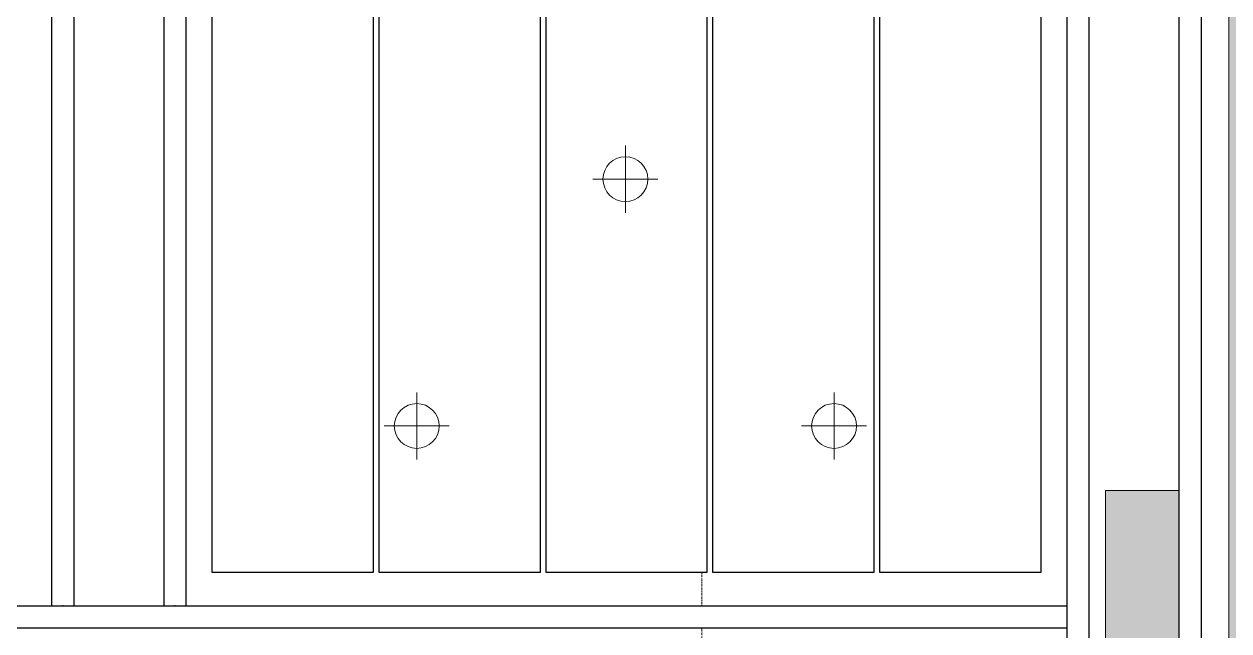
# Model space of a CAD drawing. Header units: millimetres. Extents: x -794334 to -714814, y -17806 to 22403.
# Drawn here: x -780392 to -777707, y 7573 to 8926 of the extents above; entities that cross this region are included whole.
import ezdxf
from ezdxf.xclip import XClip

# ---------------------------------------------------------------- set-up
doc = ezdxf.new("R2010")
doc.units = ezdxf.units.MM
doc.header["$XCLIPFRAME"] = 0
doc.linetypes.add('DPA_Grid _ Level 100', pattern=[10, 5.5, -1.6, 1.3, -1.6])
for name, color, linetype in [('000 - WIPEOUT', 250, 'Continuous'), ('A04_TUBE SERIES', 2, 'Continuous'), ('A11_ALU.SOLID SHEET', 2, 'Continuous')]:
    doc.layers.add(name, color=color, linetype=linetype)
for name, color, linetype, lineweight in [('A-ANNO-NOTE', 3, 'Continuous', 25), ('A-DETL-GENF', 2, 'Continuous', 9), ('A-GENM', 1, 'Continuous', 9), ('E-LITE-EQPM', 2, 'Continuous', 9), ('S-GRID', 251, 'Continuous', 9)]:
    doc.layers.add(name, color=color, linetype=linetype, lineweight=lineweight)

# ---------------------------------------------------------------- blocks, each defined once
blk = doc.blocks.new('DPA_AN_Section Line - UP-Left-16261544-4252-01 ENLARGED CONCOURSE LEVEL - REFLECTED CEILING PLAN - SHEET 3')
at = {"layer": 'A-ANNO-NOTE', "lineweight": 9}
blk.add_hatch(color=256, dxfattribs=at).paths.add_polyline_path([(105, -9), (103, -9), (103, 0), (105, 0)])
at = {"layer": 'A-ANNO-NOTE', "lineweight": 18}
for p, q in [((103, 0), (103, -9)), ((105, -9), (105, 0)), ((103, -9), (105, -9))]:
    blk.add_line(p, q, dxfattribs=at)
blk = doc.blocks.new('*U804')
at = {"layer": 'S-GRID', "linetype": 'DPA_Grid _ Level 100'}
blk.add_line((0, -21385.5), (0, 16671.4), dxfattribs=at)
blk = doc.blocks.new('Curved Concourse Ceiling5 - Curved Concourse Ceiling-12515229-4252-01 ENLARGED CONCOURSE LEVEL - REFLECTED CEILING PLAN - SHEET 3')
at = {"layer": 'A-GENM'}
h = blk.add_hatch(color=256, dxfattribs=at)
h.paths.add_polyline_path([(-768763.3, 4129), (-768657.5, 4129), (-768657.5, 9894), (-777707.5, 9894), (-777707.4, 4129), (-769849.3, 4129)])
h.paths.add_polyline_path([(-768857.5, 4329), (-777507.5, 4329), (-777507.5, 9694), (-768857.5, 9694), (-768857.5, 4419.9)])
blk.add_line((-777707.5, 9894), (-777707.5, 4129), dxfattribs=at)
blk.add_line((-777707.5, 9894), (-777707.5, 4129), dxfattribs=at)
blk = doc.blocks.new('*U1029')
at = {"layer": 'A-GENM'}
blk.add_blockref('Curved Concourse Ceiling5 - Curved Concourse Ceiling-12515229-4252-01 ENLARGED CONCOURSE LEVEL - REFLECTED CEILING PLAN - SHEET 3', (778882.4, -3579), dxfattribs=at)
blk = doc.blocks.new('*U1527')
blk.add_attdef('EXTR.OVL-LENGTH_', (-25, -59.1), '', height=5)
blk.add_wipeout([(-25, 25), (25, -25), (25, 4675), (-25, 4625)]).dxf.layer = '000 - WIPEOUT'
at = {"layer": 'A04_TUBE SERIES', "color": 0}
blk.add_lwpolyline([(-25, 25), (25, -25), (25, 4675), (-25, 4625)], close=True, dxfattribs=at)
blk = doc.blocks.new('*U1533')
blk.add_attdef('EXTR.OVL-LENGTH_', (-25, -59.1), '', height=5)
blk.add_wipeout([(-25, 25), (25, -25), (25, 4175), (-25, 4125)]).dxf.layer = '000 - WIPEOUT'
at = {"layer": 'A04_TUBE SERIES', "color": 0}
blk.add_lwpolyline([(-25, 25), (25, -25), (25, 4175), (-25, 4125)], close=True, dxfattribs=at)
blk = doc.blocks.new('*U1537')
blk.add_attdef('EXTR.OVL-LENGTH_', (-25, -59.1), '', height=5)
blk.add_wipeout([(-25, 0), (25, 0), (25, 4625), (-25, 4625)]).dxf.layer = '000 - WIPEOUT'
at = {"layer": 'A04_TUBE SERIES', "color": 0}
blk.add_lwpolyline([(-25, 0), (25, 0), (25, 4625), (-25, 4625)], close=True, dxfattribs=at)
blk = doc.blocks.new('*U1539')
blk.add_attdef('EXTR.OVL-LENGTH_', (-25, -59.1), '', height=5)
blk.add_wipeout([(-25, 0), (25, 0), (25, 1900), (-25, 1900)]).dxf.layer = '000 - WIPEOUT'
blk.add_point((0, 0))
at = {"layer": 'A04_TUBE SERIES', "color": 0}
blk.add_lwpolyline([(-25, 0), (25, 0), (25, 1900), (-25, 1900)], close=True, dxfattribs=at)
blk = doc.blocks.new('*U1540')
blk.add_attdef('EXTR.OVL-LENGTH_', (-25, -59.1), '', height=5)
blk.add_wipeout([(-25, 0), (25, 0), (25, 1900), (-25, 1900)]).dxf.layer = '000 - WIPEOUT'
blk.add_point((0, 0))
at = {"layer": 'A04_TUBE SERIES', "color": 0}
blk.add_lwpolyline([(-25, 0), (25, 0), (25, 1900), (-25, 1900)], close=True, dxfattribs=at)
blk = doc.blocks.new('*U1541')
at = {"color": 6}
blk.add_point((-37.5, 0), dxfattribs=at)
at = {"color": 3}
blk.add_wipeout([(-875, -564), (875, -564), (875, -924), (-875, -924)], dxfattribs=at).dxf.layer = '000 - WIPEOUT'
at = {"layer": 'A11_ALU.SOLID SHEET', "color": 0, "linetype": 'ByBlock'}
blk.add_lwpolyline([(875, -924), (-875, -924), (-875, -564), (875, -564)], close=True, dxfattribs=at)
at = {"color": 3}
blk.add_wipeout([(-875, -192), (875, -192), (875, -552), (-875, -552)], dxfattribs=at).dxf.layer = '000 - WIPEOUT'
at = {"layer": 'A11_ALU.SOLID SHEET', "color": 0, "linetype": 'ByBlock'}
blk.add_lwpolyline([(875, -552), (-875, -552), (-875, -192), (875, -192)], close=True, dxfattribs=at)
at = {"color": 3}
blk.add_wipeout([(-875, 180), (875, 180), (875, -180), (-875, -180)], dxfattribs=at).dxf.layer = '000 - WIPEOUT'
at = {"layer": 'A11_ALU.SOLID SHEET', "color": 0, "linetype": 'ByBlock'}
blk.add_lwpolyline([(875, -180), (-875, -180), (-875, 180), (875, 180)], close=True, dxfattribs=at)
at = {"color": 3}
blk.add_wipeout([(-875, 552), (875, 552), (875, 192), (-875, 192)], dxfattribs=at).dxf.layer = '000 - WIPEOUT'
at = {"layer": 'A11_ALU.SOLID SHEET', "color": 0, "linetype": 'ByBlock'}
blk.add_lwpolyline([(875, 192), (-875, 192), (-875, 552), (875, 552)], close=True, dxfattribs=at)
at = {"color": 3}
blk.add_wipeout([(-875, 924), (875, 924), (875, 564), (-875, 564)], dxfattribs=at).dxf.layer = '000 - WIPEOUT'
at = {"layer": 'A11_ALU.SOLID SHEET', "color": 0, "linetype": 'ByBlock'}
blk.add_lwpolyline([(875, 564), (-875, 564), (-875, 924), (875, 924)], close=True, dxfattribs=at)
blk = doc.blocks.new('A$Cb9d11952')
at = {"layer": 'A04_TUBE SERIES', "color": 2}
for name, p in [('*U1527', (6787.5, 25)), ('*U1533', (6537.5, 275))]:
    blk.add_blockref(name, p, dxfattribs=at)
at = {"layer": 'A11_ALU.SOLID SHEET', "linetype": 'ByBlock', "xscale": -1, "rotation": 270}
blk.add_blockref('*U1541', (5531.3, 3450), dxfattribs=at)
at = {"layer": 'A04_TUBE SERIES', "color": 2, "xscale": -1, "rotation": 270}
blk.add_blockref('*U1537', (1887.5, 2475), dxfattribs=at)
at = {"layer": 'A04_TUBE SERIES', "color": 2}
for name, p in [('*U1539', (4275, 2500)), ('*U1540', (4525, 2500))]:
    blk.add_blockref(name, p, dxfattribs=at)
blk = doc.blocks.new('*U1629')
at = {"layer": 'A11_ALU.SOLID SHEET'}
blk.add_blockref('A$Cb9d11952', (-39900, 1550.5), dxfattribs=at)
blk = doc.blocks.new('LGF_DL_SAA_LowPower_DL1a1 - LGF_DL_SAA_LowPower_DL1a-12438006-4150-01 CONCOURSE LEVEL - REFLECTED CEILING PLAN')
at = {"layer": 'A-DETL-GENF'}
for p, q in [((0, -75), (0, 75)), ((72.5, 0), (-72.5, 0))]:
    blk.add_line(p, q, dxfattribs=at)
blk.add_circle((0, 0), 50, dxfattribs=at)
blk = doc.blocks.new('LGF_DL_SAA_LowPower_DL1a1 - LGF_DL_SAA_LowPower_DL1a-12437659-4150-01 CONCOURSE LEVEL - REFLECTED CEILING PLAN')
at = {"layer": 'A-DETL-GENF'}
for p, q in [((0, 75), (0, -75)), ((72.5, 0), (-72.5, 0))]:
    blk.add_line(p, q, dxfattribs=at)
blk.add_circle((0, 0), 50, dxfattribs=at)
blk = doc.blocks.new('C-1-PP19-AR-4150-01-B_20250901-115810_EXDOWNLIGHT')
at = {"layer": 'E-LITE-EQPM'}
for name, p, rotation in [('LGF_DL_SAA_LowPower_DL1a1 - LGF_DL_SAA_LowPower_DL1a-12437659-4150-01 CONCOURSE LEVEL - REFLECTED CEILING PLAN', (-34370, 5001.2), 359.9999881697653), ('LGF_DL_SAA_LowPower_DL1a1 - LGF_DL_SAA_LowPower_DL1a-12438006-4150-01 CONCOURSE LEVEL - REFLECTED CEILING PLAN', (-34835, 4451), 1.18302346677688e-05), ('LGF_DL_SAA_LowPower_DL1a1 - LGF_DL_SAA_LowPower_DL1a-12438006-4150-01 CONCOURSE LEVEL - REFLECTED CEILING PLAN', (-33905, 4451), 1.18302346677688e-05)]:
    blk.add_blockref(name, p, dxfattribs=dict(at, rotation=rotation))

msp = doc.modelspace()

# ---------------------------------------------------------------- block references
for name in ['*U804', '*U1029']:
    msp.add_blockref(name, (-778882.4, 3579))
at = {"layer": 'A-ANNO-NOTE', "xscale": 100, "yscale": 100, "zscale": 100, "rotation": 180}
msp.add_blockref('DPA_AN_Section Line - UP-Left-16261544-4252-01 ENLARGED CONCOURSE LEVEL - REFLECTED CEILING PLAN - SHEET 3', (-767482.4, 6986), dxfattribs=at)

# ---------------------------------------------------------------- next in the draw order: block references
ref = msp.add_blockref('*U1629', (-744681.2, 3579))
XClip(ref).set_block_clipping_path([(-45802.4668593339, -9620.0029952967), (23702.8690583039, 10334.9999958097)])

# ---------------------------------------------------------------- next in the draw order: block references
ref = msp.add_blockref('C-1-PP19-AR-4150-01-B_20250901-115810_EXDOWNLIGHT', (-744682.4, 3579))
XClip(ref).set_block_clipping_path([(-45801.3280238605, -9620.0029952967), (23704.0078937773, 10334.9999958097)])

doc.saveas('drawing.dxf')
